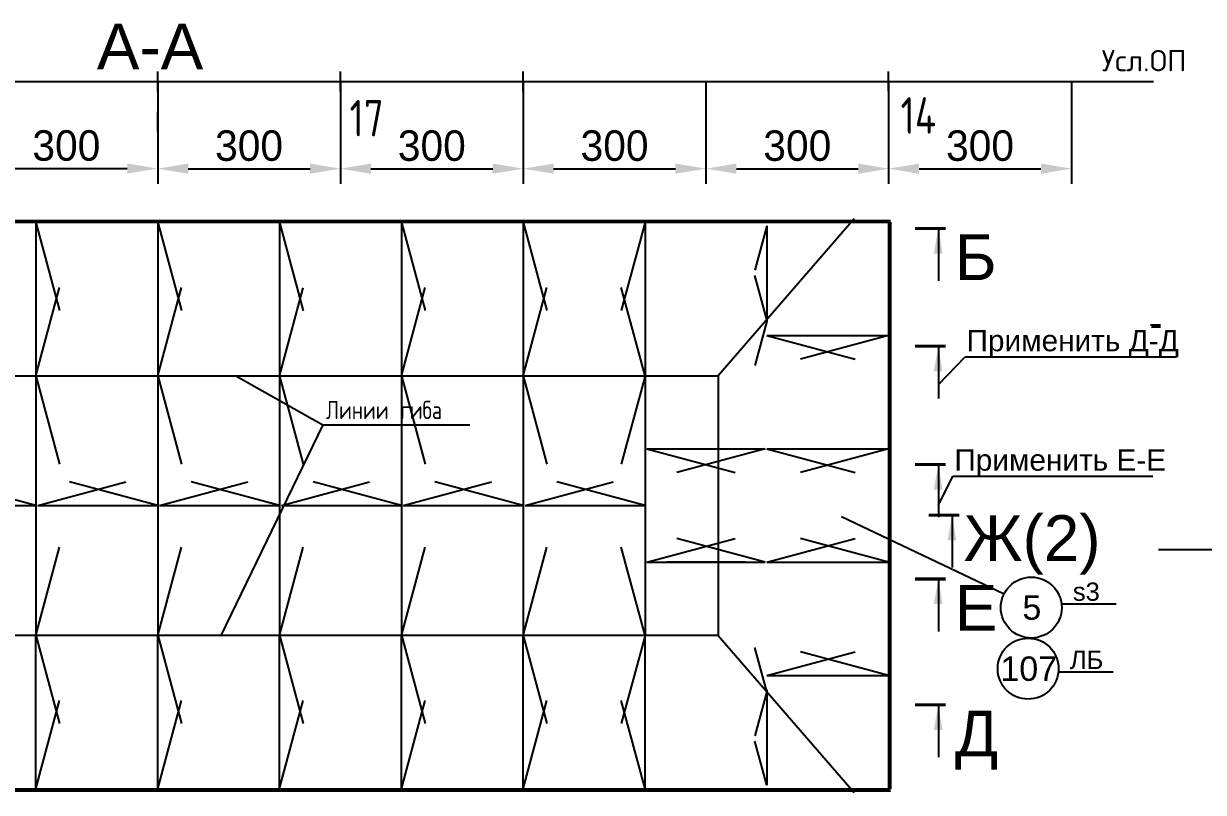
# Model space of a CAD drawing. Header units: millimetres. Extents: x 5443 to 24907, y -17798 to -7408.
# Drawn here: x 12179 to 14116, y -12445 to -11184 of the extents above; entities that cross this region are included whole.
import ezdxf
from ezdxf.enums import TextEntityAlignment as Align
from ezdxf.lldxf.tags import DXFTag

# ---------------------------------------------------------------- set-up
doc = ezdxf.new("R2010")
doc.units = ezdxf.units.MM
doc.layers.add('pen_035', color=1, linetype='Continuous')
doc.layers.add('pen_7', color=1, linetype='Continuous')
doc.layers.add('pen_5', color=1, linetype='Continuous', true_color=0xff0000)
doc.styles.add('2_5', font='txt.shx', dxfattribs={"height": 2.5})
doc.styles.add('3.5', font='txt.shx', dxfattribs={"height": 3.5})
doc.styles.add('Arial', font='arial.ttf')
doc.styles.add('KTEXTSTYLE', font='GOST_AU.SHX', dxfattribs={"width": 0.96, "height": 5})
doc.styles.add('style5', font='arial.ttf', dxfattribs={"height": 3})
tags = doc.linetypes.add('DASH5', pattern=[90, 40, -20, 10, -20]).pattern_tags.tags
tags[10:11] = [DXFTag(74, 4), DXFTag(75, 0), DXFTag(340, '0'), DXFTag(46, 1.0), DXFTag(50, 0.0), DXFTag(44, 0.0), DXFTag(45, 0.0)]
tags[8:9] = [DXFTag(74, 4), DXFTag(75, 0), DXFTag(340, '0'), DXFTag(46, 1.0), DXFTag(50, 0.0), DXFTag(44, 0.0), DXFTag(45, 0.0)]
tags[6:7] = [DXFTag(74, 4), DXFTag(75, 0), DXFTag(340, '0'), DXFTag(46, 1.0), DXFTag(50, 0.0), DXFTag(44, 0.0), DXFTag(45, 0.0)]
tags[4:5] = [DXFTag(74, 4), DXFTag(75, 0), DXFTag(340, '0'), DXFTag(46, 1.0), DXFTag(50, 0.0), DXFTag(44, 0.0), DXFTag(45, 0.0)]
doc.dimstyles.new('PB20', dxfattribs={"dimscale": 20, "dimtxt": 2.5, "dimasz": 2.5, "dimexe": 1.25, "dimexo": 0, "dimtad": 1, "dimdec": 0, "dimtxsty": 'Standard', "dimcen": 2.5, "dimclrd": 7, "dimclre": 7, "dimclrt": 4, "dimadec": 0, "dimazin": 0, "dimtfac": 1, "dimtdec": 0, "dimtmove": 0, "dimatfit": 3, "dimfxl": 1.25, "dimarcsym": 0})

# ---------------------------------------------------------------- blocks, each defined once
blk = doc.blocks.new('*D318')
at = {"color": 7, "lineweight": -2}
for p, q in [((12099.3, -11278.4), (12099.3, -11446.5)), ((12399.3, -11278.4), (12399.3, -11446.5)), ((12149.3, -11421.5), (12349.3, -11421.5))]:
    blk.add_line(p, q, dxfattribs=at)
at = {"color": 7}
for points in [[(12149.3, -11413.2), (12149.3, -11429.8), (12099.3, -11421.5)], [(12349.3, -11413.2), (12349.3, -11429.8), (12399.3, -11421.5)]]:
    blk.add_solid(points, dxfattribs=at)
at = {"layer": 'Defpoints', "color": 0}
for p in [(12099.3, -11278.4), (12399.3, -11278.4), (12399.3, -11421.5)]:
    blk.add_point(p, dxfattribs=at)
at = {"color": 4, "insert": (12249.3, -11384), "char_height": 50, "attachment_point": 5}
blk.add_mtext('300', dxfattribs=at)
blk = doc.blocks.new('*D319')
at = {"color": 7, "lineweight": -2}
for p, q in [((12399.3, -11278.4), (12399.3, -11446.7)), ((12699.3, -11278.4), (12699.3, -11446.7)), ((12449.3, -11421.7), (12649.3, -11421.7))]:
    blk.add_line(p, q, dxfattribs=at)
at = {"color": 7}
for points in [[(12449.3, -11413.3), (12449.3, -11430), (12399.3, -11421.7)], [(12649.3, -11413.3), (12649.3, -11430), (12699.3, -11421.7)]]:
    blk.add_solid(points, dxfattribs=at)
at = {"layer": 'Defpoints', "color": 0}
for p in [(12399.3, -11278.4), (12699.3, -11278.4), (12699.3, -11421.7)]:
    blk.add_point(p, dxfattribs=at)
at = {"color": 4, "insert": (12549.3, -11384.2), "char_height": 50, "attachment_point": 5}
blk.add_mtext('300', dxfattribs=at)
blk = doc.blocks.new('*D320')
at = {"color": 7, "lineweight": -2}
for p, q in [((12699.3, -11278.5), (12699.3, -11446.7)), ((12999.3, -11278.4), (12999.3, -11446.7)), ((12749.3, -11421.7), (12949.3, -11421.7))]:
    blk.add_line(p, q, dxfattribs=at)
at = {"color": 7}
for points in [[(12749.3, -11413.3), (12749.3, -11430), (12699.3, -11421.7)], [(12949.3, -11413.3), (12949.3, -11430), (12999.3, -11421.7)]]:
    blk.add_solid(points, dxfattribs=at)
at = {"layer": 'Defpoints', "color": 0}
for p in [(12699.3, -11278.5), (12999.3, -11278.4), (12999.3, -11421.7)]:
    blk.add_point(p, dxfattribs=at)
at = {"color": 4, "insert": (12849.3, -11384.2), "char_height": 50, "attachment_point": 5}
blk.add_mtext('300', dxfattribs=at)
blk = doc.blocks.new('*D321')
at = {"color": 7, "lineweight": -2}
for p, q in [((12999.3, -11278.4), (12999.3, -11446.7)), ((13299.3, -11278.4), (13299.3, -11446.7)), ((13049.3, -11421.7), (13249.3, -11421.7))]:
    blk.add_line(p, q, dxfattribs=at)
at = {"color": 7}
for points in [[(13049.3, -11413.3), (13049.3, -11430), (12999.3, -11421.7)], [(13249.3, -11413.3), (13249.3, -11430), (13299.3, -11421.7)]]:
    blk.add_solid(points, dxfattribs=at)
at = {"layer": 'Defpoints', "color": 0}
for p in [(12999.3, -11278.4), (13299.3, -11278.4), (13299.3, -11421.7)]:
    blk.add_point(p, dxfattribs=at)
at = {"color": 4, "insert": (13149.3, -11384.2), "char_height": 50, "attachment_point": 5}
blk.add_mtext('300', dxfattribs=at)
blk = doc.blocks.new('*D322')
at = {"color": 7, "lineweight": -2}
for p, q in [((13299.3, -11278.5), (13299.3, -11446.7)), ((13599.3, -11278.4), (13599.3, -11446.7)), ((13349.3, -11421.7), (13549.3, -11421.7))]:
    blk.add_line(p, q, dxfattribs=at)
at = {"color": 7}
for points in [[(13349.3, -11413.3), (13349.3, -11430), (13299.3, -11421.7)], [(13549.3, -11413.3), (13549.3, -11430), (13599.3, -11421.7)]]:
    blk.add_solid(points, dxfattribs=at)
at = {"layer": 'Defpoints', "color": 0}
for p in [(13299.3, -11278.5), (13599.3, -11278.4), (13599.3, -11421.7)]:
    blk.add_point(p, dxfattribs=at)
at = {"color": 4, "insert": (13449.3, -11384.2), "char_height": 50, "attachment_point": 5}
blk.add_mtext('300', dxfattribs=at)
blk = doc.blocks.new('*D323')
at = {"color": 7, "lineweight": -2}
for p, q in [((13599.3, -11278.5), (13599.3, -11446.7)), ((13899.3, -11278.4), (13899.3, -11446.7)), ((13649.3, -11421.7), (13849.3, -11421.7))]:
    blk.add_line(p, q, dxfattribs=at)
at = {"color": 7}
for points in [[(13649.3, -11413.3), (13649.3, -11430), (13599.3, -11421.7)], [(13849.3, -11413.3), (13849.3, -11430), (13899.3, -11421.7)]]:
    blk.add_solid(points, dxfattribs=at)
at = {"layer": 'Defpoints', "color": 0}
for p in [(13599.3, -11278.5), (13899.3, -11278.4), (13899.3, -11421.7)]:
    blk.add_point(p, dxfattribs=at)
at = {"color": 4, "insert": (13749.3, -11384.2), "char_height": 50, "attachment_point": 5}
blk.add_mtext('300', dxfattribs=at)
blk = doc.blocks.new('*D326')
at = {"color": 7, "lineweight": -2}
for p, q in [((12099.3, -11278.4), (12099.3, -11446.5)), ((12399.3, -11278.4), (12399.3, -11446.5)), ((12149.3, -11421.5), (12349.3, -11421.5))]:
    blk.add_line(p, q, dxfattribs=at)
at = {"color": 7}
for points in [[(12149.3, -11413.2), (12149.3, -11429.8), (12099.3, -11421.5)], [(12349.3, -11413.2), (12349.3, -11429.8), (12399.3, -11421.5)]]:
    blk.add_solid(points, dxfattribs=at)
at = {"layer": 'Defpoints', "color": 0}
for p in [(12099.3, -11278.4), (12399.3, -11278.4), (12399.3, -11421.5)]:
    blk.add_point(p, dxfattribs=at)
at = {"color": 4, "insert": (12249.3, -11384), "char_height": 50, "attachment_point": 5}
blk.add_mtext('300', dxfattribs=at)
blk = doc.blocks.new('*D327')
at = {"color": 7, "lineweight": -2}
for p, q in [((12399.3, -11278.4), (12399.3, -11446.7)), ((12699.3, -11278.4), (12699.3, -11446.7)), ((12449.3, -11421.7), (12649.3, -11421.7))]:
    blk.add_line(p, q, dxfattribs=at)
at = {"color": 7}
for points in [[(12449.3, -11413.3), (12449.3, -11430), (12399.3, -11421.7)], [(12649.3, -11413.3), (12649.3, -11430), (12699.3, -11421.7)]]:
    blk.add_solid(points, dxfattribs=at)
at = {"layer": 'Defpoints', "color": 0}
for p in [(12399.3, -11278.4), (12699.3, -11278.4), (12699.3, -11421.7)]:
    blk.add_point(p, dxfattribs=at)
at = {"color": 4, "insert": (12549.3, -11384.2), "char_height": 50, "attachment_point": 5}
blk.add_mtext('300', dxfattribs=at)
blk = doc.blocks.new('*D328')
at = {"color": 7, "lineweight": -2}
for p, q in [((12699.3, -11278.5), (12699.3, -11446.7)), ((12999.3, -11278.4), (12999.3, -11446.7)), ((12749.3, -11421.7), (12949.3, -11421.7))]:
    blk.add_line(p, q, dxfattribs=at)
at = {"color": 7}
for points in [[(12749.3, -11413.3), (12749.3, -11430), (12699.3, -11421.7)], [(12949.3, -11413.3), (12949.3, -11430), (12999.3, -11421.7)]]:
    blk.add_solid(points, dxfattribs=at)
at = {"layer": 'Defpoints', "color": 0}
for p in [(12699.3, -11278.5), (12999.3, -11278.4), (12999.3, -11421.7)]:
    blk.add_point(p, dxfattribs=at)
at = {"color": 4, "insert": (12849.3, -11384.2), "char_height": 50, "attachment_point": 5}
blk.add_mtext('300', dxfattribs=at)
blk = doc.blocks.new('*D329')
at = {"color": 7, "lineweight": -2}
for p, q in [((12999.3, -11278.4), (12999.3, -11446.7)), ((13299.3, -11278.4), (13299.3, -11446.7)), ((13049.3, -11421.7), (13249.3, -11421.7))]:
    blk.add_line(p, q, dxfattribs=at)
at = {"color": 7}
for points in [[(13049.3, -11413.3), (13049.3, -11430), (12999.3, -11421.7)], [(13249.3, -11413.3), (13249.3, -11430), (13299.3, -11421.7)]]:
    blk.add_solid(points, dxfattribs=at)
at = {"layer": 'Defpoints', "color": 0}
for p in [(12999.3, -11278.4), (13299.3, -11278.4), (13299.3, -11421.7)]:
    blk.add_point(p, dxfattribs=at)
at = {"color": 4, "insert": (13149.3, -11384.2), "char_height": 50, "attachment_point": 5}
blk.add_mtext('300', dxfattribs=at)
blk = doc.blocks.new('*D330')
at = {"color": 7, "lineweight": -2}
for p, q in [((13299.3, -11278.5), (13299.3, -11446.7)), ((13599.3, -11278.4), (13599.3, -11446.7)), ((13349.3, -11421.7), (13549.3, -11421.7))]:
    blk.add_line(p, q, dxfattribs=at)
at = {"color": 7}
for points in [[(13349.3, -11413.3), (13349.3, -11430), (13299.3, -11421.7)], [(13549.3, -11413.3), (13549.3, -11430), (13599.3, -11421.7)]]:
    blk.add_solid(points, dxfattribs=at)
at = {"layer": 'Defpoints', "color": 0}
for p in [(13299.3, -11278.5), (13599.3, -11278.4), (13599.3, -11421.7)]:
    blk.add_point(p, dxfattribs=at)
at = {"color": 4, "insert": (13449.3, -11384.2), "char_height": 50, "attachment_point": 5}
blk.add_mtext('300', dxfattribs=at)
blk = doc.blocks.new('*D331')
at = {"color": 7, "lineweight": -2}
for p, q in [((13599.3, -11278.5), (13599.3, -11446.7)), ((13899.3, -11278.4), (13899.3, -11446.7)), ((13649.3, -11421.7), (13849.3, -11421.7))]:
    blk.add_line(p, q, dxfattribs=at)
at = {"color": 7}
for points in [[(13649.3, -11413.3), (13649.3, -11430), (13599.3, -11421.7)], [(13849.3, -11413.3), (13849.3, -11430), (13899.3, -11421.7)]]:
    blk.add_solid(points, dxfattribs=at)
at = {"layer": 'Defpoints', "color": 0}
for p in [(13599.3, -11278.5), (13899.3, -11278.4), (13899.3, -11421.7)]:
    blk.add_point(p, dxfattribs=at)
at = {"color": 4, "insert": (13749.3, -11384.2), "char_height": 50, "attachment_point": 5}
blk.add_mtext('300', dxfattribs=at)

msp = doc.modelspace()

# ---------------------------------------------------------------- linework, layer by layer
at = {"color": 0, "linetype": 'Continuous'}
for p, q in [((12399.3, -11294.4), (12399.3, -11262.4)), ((12399.3, -11294.4), (12399.3, -11262.4)), ((12699.3, -11294.4), (12699.3, -11262.4)), ((12699.3, -11294.4), (12699.3, -11262.4)), ((12999.3, -11294.4), (12999.3, -11262.4)), ((12999.3, -11294.4), (12999.3, -11262.4)), ((13599.3, -11294.4), (13599.3, -11262.4)), ((13599.3, -11294.4), (13599.3, -11262.4)), ((10952, -11278.4), (13737.2, -11278.4)), ((10990.7, -11278.4), (13765.3, -11278.4)), ((12399.3, -11360.2), (12399.3, -11328.2)), ((13542.9, -11503.8), (13319.3, -11761.6)), ((11129.3, -11506.6), (13602.3, -11506.6)), ((11129.3, -11509.6), (13602.3, -11509.6)), ((12199.3, -11509.4), (12199.3, -11761.6)), ((12199.3, -11509.8), (12238.1, -11654.7)), ((12399.3, -11509.4), (12399.3, -11761.6)), ((12399.3, -11509.8), (12438.1, -11654.7)), ((12599.3, -11509.4), (12599.3, -11761.6)), ((12599.3, -11510), (12638.1, -11654.9)), ((12799.3, -11509.4), (12799.3, -11761.6)), ((12799.3, -11509.8), (12838.1, -11654.7)), ((12999.3, -11509.4), (12999.3, -11761.6)), ((12999.3, -11509.6), (13038.1, -11654.5)), ((13199.3, -11509.6), (13160.4, -11654.5)), ((13199.3, -11509.4), (13199.3, -11761.6)), ((13399.3, -11515.6), (13379.8, -11588.1)), ((13399.3, -11515.6), (13399.3, -11672.2)), ((13599.3, -11509.6), (13599.3, -12439.6)), ((13602.3, -11509.6), (13602.3, -12439.6)), ((13399.3, -11669.4), (13379.8, -11596.9)), ((12199.3, -11761.8), (12238.1, -11616.9)), ((12399.3, -11761.8), (12438.1, -11616.9)), ((12599.3, -11762), (12638.1, -11617.1)), ((12799.3, -11761.8), (12838.1, -11616.9)), ((12999.3, -11761.6), (13038.1, -11616.7)), ((13199.3, -11761.6), (13160.4, -11616.7)), ((13399.3, -11672.2), (13379.8, -11744.7)), ((13399.3, -11695.6), (13599.3, -11695.6)), ((13399.3, -11695.6), (13544.1, -11734.4)), ((13599.3, -11695.6), (13454.4, -11734.4)), ((12199.3, -11761.6), (12199.3, -12187.6)), ((12199.3, -11761.6), (12238.1, -11906.5)), ((12399.3, -11761.6), (12399.3, -12187.6)), ((12399.3, -11761.6), (12438.1, -11906.5)), ((12599.3, -11761.6), (12599.3, -12187.6)), ((12599.3, -11762), (12638.1, -11906.9)), ((12799.3, -11761.6), (12799.3, -12187.6)), ((12799.3, -11761.6), (12838.1, -11906.5)), ((12999.3, -11761.6), (12999.3, -12187.6)), ((12999.3, -11761.6), (13038.1, -11906.5)), ((13199.3, -11761.6), (13160.4, -11906.5)), ((13199.3, -11761.6), (13199.3, -12187.6)), ((13319.3, -11761.6), (13319.3, -12187.6)), ((13202.3, -11881.6), (13396.3, -11881.6)), ((13202.3, -11881.6), (13347.1, -11920.4)), ((13235.3, -11881.6), (13364.3, -11881.6)), ((13396.3, -11881.6), (13251.4, -11920.4)), ((13399.3, -11881.6), (13599.3, -11881.6)), ((13399.3, -11881.6), (13544.1, -11920.4)), ((13599.3, -11881.6), (13454.4, -11920.4)), ((12199.3, -11974.6), (12054.4, -11935.8)), ((12202.3, -11974.6), (12347.1, -11935.8)), ((12399.3, -11974.6), (12254.4, -11935.8)), ((12402.3, -11974.6), (12547.1, -11935.8)), ((12599.3, -11974.6), (12454.4, -11935.8)), ((12602.3, -11974.6), (12747.1, -11935.8)), ((12799.3, -11974.6), (12654.4, -11935.8)), ((12802.3, -11974.6), (12947.1, -11935.8)), ((12999.3, -11974.6), (12854.4, -11935.8)), ((13002.3, -11974.6), (13147.1, -11935.8)), ((13199.3, -11974.6), (13054.4, -11935.8)), ((12199.3, -12187.6), (12238.1, -12042.7)), ((12399.3, -12187.6), (12438.1, -12042.7)), ((12599.3, -12188), (12638.1, -12043.1)), ((12799.3, -12187.6), (12838.1, -12042.7)), ((12999.3, -12187.6), (13038.1, -12042.7)), ((13199.3, -12187.6), (13160.4, -12042.7)), ((13202.3, -12067.6), (13347.1, -12028.8)), ((13396.3, -12067.6), (13251.4, -12028.8)), ((13399.3, -12067.6), (13544.1, -12028.8)), ((13599.3, -12067.6), (13454.4, -12028.8)), ((14042.3, -12046.7), (16827.5, -12046.7)), ((13202.3, -12067.6), (13396.3, -12067.6)), ((13364.3, -12067.6), (13235.3, -12067.6)), ((13399.3, -12067.6), (13599.3, -12067.6)), ((12199.3, -12187.4), (12238.1, -12332.3)), ((12199.3, -12439.6), (12199.3, -12187.6)), ((12399.3, -12187.4), (12438.1, -12332.3)), ((12399.3, -12439.6), (12399.3, -12187.6)), ((12599.3, -12187.2), (12638.1, -12332.1)), ((12599.3, -12439.6), (12599.3, -12187.6)), ((12799.3, -12187.4), (12838.1, -12332.3)), ((12799.3, -12439.6), (12799.3, -12187.6)), ((12999.3, -12439.6), (12999.3, -12187.6)), ((12999.3, -12187.6), (13038.1, -12332.5)), ((13199.3, -12187.6), (13160.4, -12332.5)), ((13199.3, -12439.6), (13199.3, -12187.6)), ((13319.3, -12187.6), (13542.9, -12445.4)), ((13399.3, -12279.8), (13379.8, -12207.4)), ((13399.3, -12253.6), (13544.1, -12214.8)), ((13599.3, -12253.6), (13454.4, -12214.8)), ((13399.3, -12253.6), (13599.3, -12253.6)), ((13399.3, -12279.8), (13379.8, -12352.3)), ((13399.3, -12277), (13399.3, -12433.6)), ((12199.3, -12439.4), (12238.1, -12294.5)), ((12399.3, -12439.4), (12438.1, -12294.5)), ((12599.3, -12439.2), (12638.1, -12294.3)), ((12799.3, -12439.4), (12838.1, -12294.5)), ((12999.3, -12439.6), (13038.1, -12294.7)), ((13199.3, -12439.6), (13160.4, -12294.7)), ((13399.3, -12433.6), (13379.8, -12361.1)), ((11129.3, -12439.6), (13602.3, -12439.6)), ((11129.3, -12442.6), (13602.3, -12442.6))]:
    msp.add_line(p, q, dxfattribs=at)
at = {"color": 4}
msp.add_line((11065.1, -11278.5), (14034.1, -11278.5), dxfattribs=at)
at = {"color": 0}
for p, q in [((13681, -11519.7), (13681, -11605.8)), ((13681, -11712.9), (13681, -11799)), ((13681, -11775.9), (13724.9, -11730.6)), ((13724.9, -11730.6), (14071.9, -11730.6)), ((11124.3, -11761.6), (13319.3, -11761.6)), ((12527.3, -11761.6), (12670.3, -11841.9)), ((12670.3, -11841.9), (12503.1, -12187.6)), ((12670.3, -11841.9), (12911.6, -11841.9)), ((13681, -11907.4), (13681, -11993.5)), ((13681, -11974.1), (13704.8, -11926.6)), ((13521.7, -11992.8), (13788.8, -12119.7)), ((13703.6, -11990.4), (13703.6, -12076.5)), ((13681, -12095.1), (13681, -12181.2)), ((13884.5, -12135.7), (13972.6, -12135.7)), ((13319.3, -12187.6), (11124.3, -12187.6)), ((13879.6, -12247.7), (13967.6, -12247.7)), ((13681, -12301.6), (13681, -12387.7))]:
    msp.add_line(p, q, dxfattribs=at)
at = {"color": 0, "linetype": 'DASH5'}
for p, q in [((14029, -11678), (14045.8, -11678)), ((14030.8, -11681), (14045.8, -11681))]:
    msp.add_line(p, q, dxfattribs=at)
at = {"color": 0, "const_width": 5.04}
for points in [[(13692.9, -11519.7), (13642.5, -11519.7)], [(13692.9, -11712.9), (13642.5, -11712.9)], [(13692.9, -11907.4), (13642.5, -11907.4)], [(13715.5, -11990.4), (13665.1, -11990.4)], [(13692.9, -12095.1), (13642.5, -12095.1)], [(13692.9, -12301.6), (13642.5, -12301.6)]]:
    msp.add_lwpolyline(points, dxfattribs=at)
at = {"color": 0}
for centre in [(13833.4, -12142), (13828.3, -12242.3)]:
    msp.add_circle(centre, 50, dxfattribs=at)
at = {"color": 0, "linetype": 'ByBlock'}
for points in [[(13673.3, -11561), (13687.7, -11561), (13680.9, -11520.2)], [(13673.3, -11754.1), (13687.7, -11754.1), (13680.9, -11713.4)], [(13673.3, -11948.6), (13687.7, -11948.6), (13680.9, -11907.9)], [(13695.9, -12031.6), (13710.3, -12031.6), (13703.5, -11990.9)], [(13673.3, -12136.3), (13687.7, -12136.3), (13680.9, -12095.6)], [(13673.3, -12342.8), (13687.7, -12342.8), (13680.9, -12302.1)]]:
    msp.add_solid(points, dxfattribs=at)
at = {"layer": 'pen_035', "color": 0, "linetype": 'Continuous'}
for p, q in [((12002.3, -11974.6), (12199.3, -11974.6)), ((12202.3, -11974.6), (12399.3, -11974.6)), ((12402.3, -11974.6), (12599.3, -11974.6)), ((12602.3, -11974.6), (12799.3, -11974.6)), ((12802.3, -11974.6), (12999.3, -11974.6)), ((13002.3, -11974.6), (13199.3, -11974.6))]:
    msp.add_line(p, q, dxfattribs=at)
at = {"layer": 'pen_5', "color": 0, "linetype": 'Continuous'}
msp.add_line((13704.8, -11926.6), (14033, -11926.6), dxfattribs=at)

# ---------------------------------------------------------------- texts
at = {"color": 0}
for s, style, p in [('Усл.ОП', '3.5', (13948.9, -11272.4)), ('Применить Д-Д', 'style5', (13727.1, -11731.9)), ('Применить Е-Е', 'style5', (13707.1, -11927.9))]:
    msp.add_text(s, height=35, dxfattribs=dict(at, style=style)).set_placement(p, align=Align.BOTTOM_LEFT)
at = {"color": 0, "style": '2_5', "width": 0.75}
msp.add_text('Линии гиба', height=30, dxfattribs=at).set_placement((12675.6, -11841.7), align=Align.BOTTOM_LEFT)
at = {"color": 0, "char_height": 2.5, "attachment_point": 1, "style": 'KTEXTSTYLE'}
for s, insert in [('{\\H24x;\\W0.965;\\C6;17}', (12714.3, -11308.8)), ('{\\H24x;\\W0.965;\\C6;17}', (12714.3, -11308.8)), ('{\\H24x;\\W0.965;\\C6;14}', (13618.9, -11304.4))]:
    msp.add_mtext(s, dxfattribs=dict(at, insert=insert))
at = {"layer": 'pen_5', "color": 0, "linetype": 'Continuous', "style": 'Arial'}
msp.add_text('А-А', height=75, dxfattribs=at).set_placement((12299.4, -11281.1), align=Align.BOTTOM_LEFT)
for s, p in [('Б', (13707.9, -11604.5)), ('Ж(2)', (13722.4, -12065.4)), ('Е', (13707.9, -12179.9)), ('Д', (13707.9, -12386.4))]:
    msp.add_text(s, height=75, dxfattribs=at).set_placement(p)
at = {"layer": 'pen_7', "color": 0, "style": 'style5'}
for s, p in [('s3', (13901.7, -12130.9)), ('ЛБ', (13896.8, -12242.9))]:
    msp.add_text(s, height=30, dxfattribs=at).set_placement(p)
for s, p in [('5', (13834.4, -12142)), ('107', (13829.3, -12242.3))]:
    msp.add_text(s, height=40, dxfattribs=at).set_placement(p, align=Align.MIDDLE_CENTER)

# ---------------------------------------------------------------- dimensions: what is measured, and where the dimension line sits
at = {"color": 0}
for base, p1, p2, picture, middle in [((12399.3, -11421.5), (12099.3, -11278.4), (12399.3, -11278.4), '*D318', (12249.3, -11384)), ((12399.3, -11421.5), (12099.3, -11278.4), (12399.3, -11278.4), '*D326', (12249.3, -11384)), ((12699.3, -11421.7), (12399.3, -11278.4), (12699.3, -11278.4), '*D319', (12549.3, -11384.2)), ((12699.3, -11421.7), (12399.3, -11278.4), (12699.3, -11278.4), '*D327', (12549.3, -11384.2)), ((12999.3, -11421.7), (12699.3, -11278.5), (12999.3, -11278.4), '*D320', (12849.3, -11384.2)), ((12999.3, -11421.7), (12699.3, -11278.5), (12999.3, -11278.4), '*D328', (12849.3, -11384.2)), ((13299.3, -11421.7), (12999.3, -11278.4), (13299.3, -11278.4), '*D321', (13149.3, -11384.2)), ((13299.3, -11421.7), (12999.3, -11278.4), (13299.3, -11278.4), '*D329', (13149.3, -11384.2)), ((13599.3, -11421.7), (13299.3, -11278.5), (13599.3, -11278.4), '*D322', (13449.3, -11384.2)), ((13599.3, -11421.7), (13299.3, -11278.5), (13599.3, -11278.4), '*D330', (13449.3, -11384.2)), ((13899.3, -11421.7), (13599.3, -11278.5), (13899.3, -11278.4), '*D323', (13749.3, -11384.2)), ((13899.3, -11421.7), (13599.3, -11278.5), (13899.3, -11278.4), '*D331', (13749.3, -11384.2))]:
    dim = msp.add_linear_dim(base=base, p1=p1, p2=p2, dimstyle='PB20', dxfattribs=at)
    dim.commit()
    dim.dimension.update_dxf_attribs({"geometry": picture, "text_midpoint": middle})

doc.saveas('drawing.dxf')
